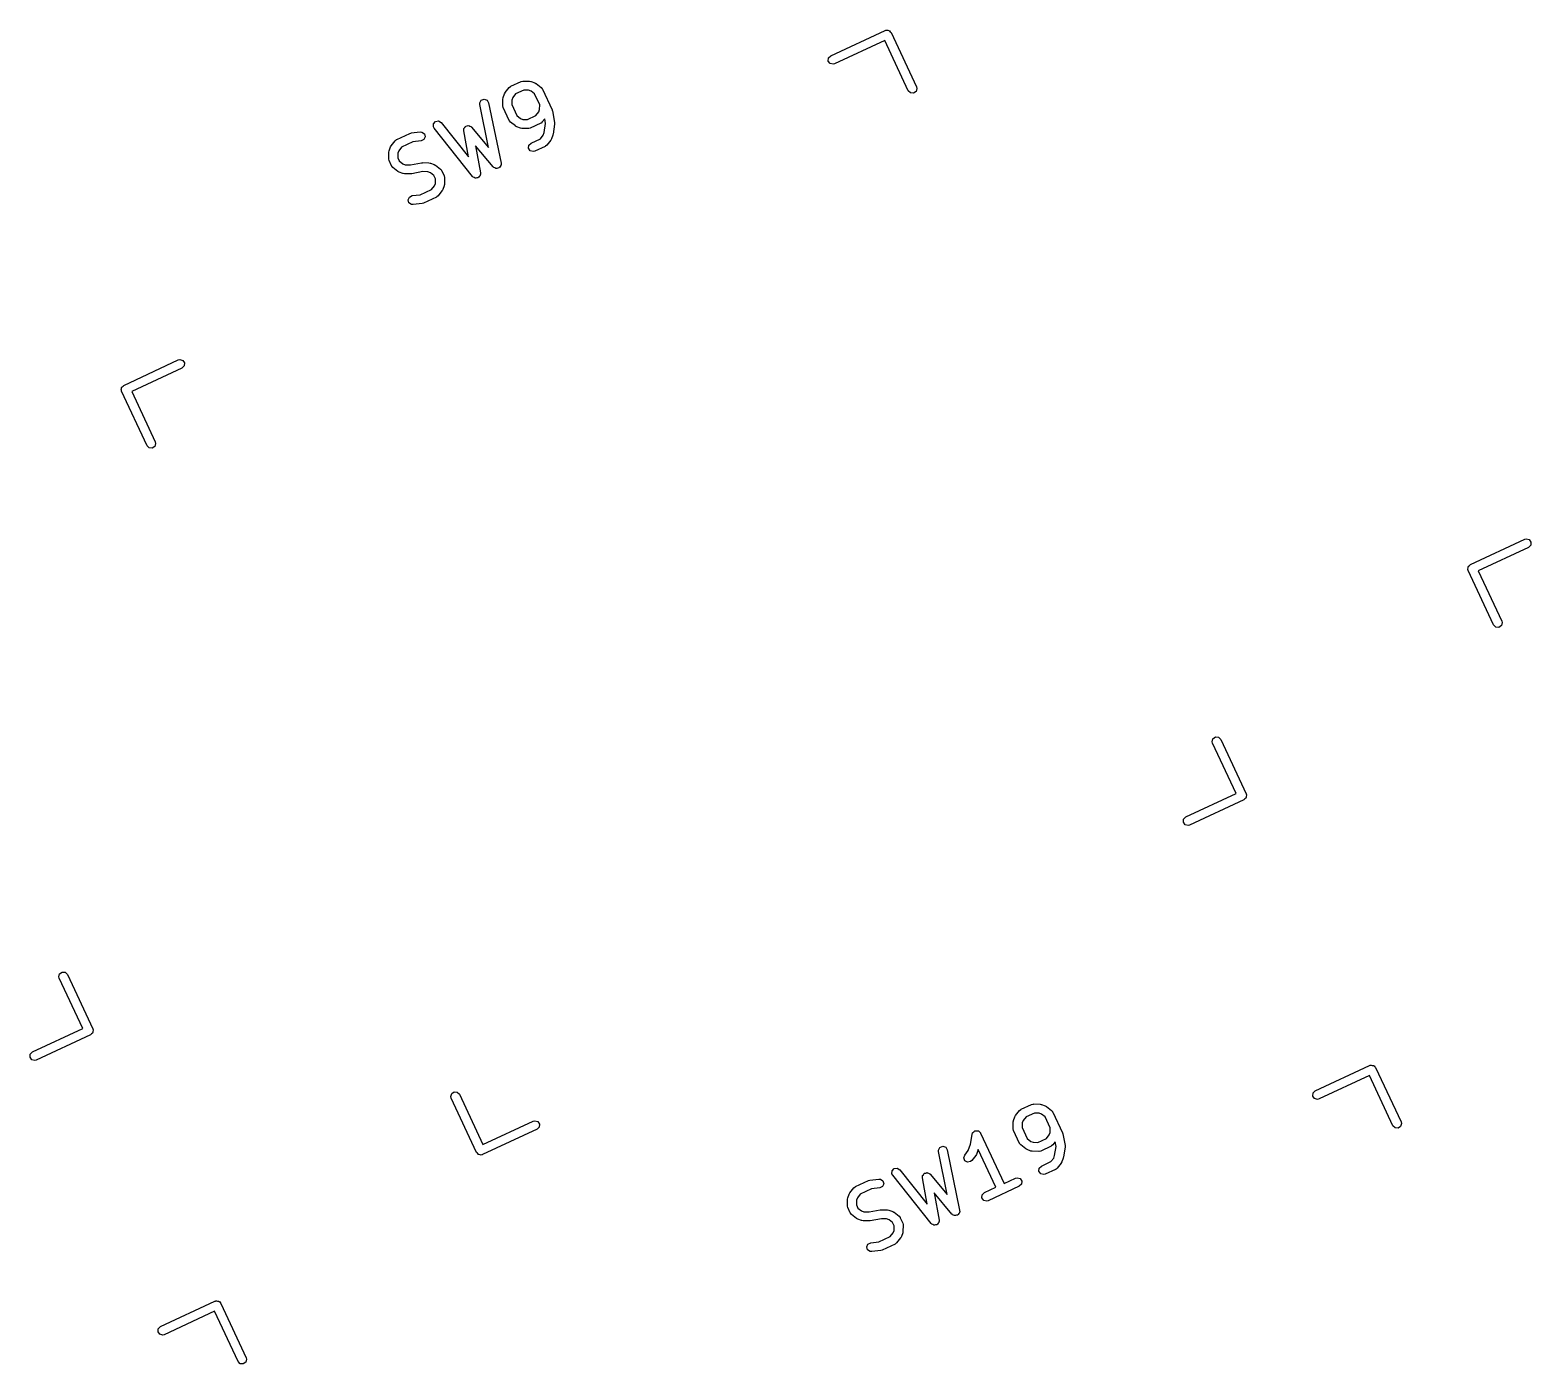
# Model space of a CAD drawing. Extents: x 18 to 265, y -156 to -47.
# Drawn here: x 206.62 to 231.63, y -68.98 to -46.74 of the extents above; entities that cross this region are included whole.
import ezdxf

# ---------------------------------------------------------------- set-up
doc = ezdxf.new("R2010")
doc.units = 0
doc.layers.add('BLACK', color=7, linetype='CONTINUOUS')

msp = doc.modelspace()

# ---------------------------------------------------------------- linework, layer by layer
at = {"layer": 'BLACK', "linetype": 'CONTINUOUS'}
for p, q in [((219.962, -47.1723), (220.868, -46.7497)), ((220.868, -46.7497), (220.878, -46.7471)), ((220.878, -46.7471), (220.88, -46.7452)), ((220.88, -46.7452), (220.884, -46.7455)), ((220.884, -46.7455), (220.893, -46.7429)), ((220.893, -46.7429), (220.912, -46.748)), ((220.912, -46.748), (220.931, -46.7497)), ((220.931, -46.7497), (220.936, -46.7545)), ((220.936, -46.7545), (220.943, -46.7562)), ((220.943, -46.7562), (220.954, -46.7722)), ((220.954, -46.7722), (220.968, -46.7859)), ((220.863, -46.9173), (220.025, -47.3082)), ((221.254, -47.7556), (220.863, -46.9173)), ((220.968, -46.7859), (221.39, -47.6923)), ((219.921, -47.2597), (219.925, -47.2086)), ((219.95, -47.3017), (219.921, -47.2597)), ((219.925, -47.2086), (219.962, -47.1723)), ((220, -47.315), (219.95, -47.3017)), ((220.025, -47.3082), (220, -47.315)), ((214.536, -47.7858), (214.602, -47.7024)), ((214.602, -47.7024), (214.622, -47.6851)), ((214.622, -47.6851), (214.626, -47.6842)), ((214.626, -47.6842), (214.629, -47.6811)), ((214.629, -47.6811), (214.802, -47.6006)), ((214.849, -47.744), (214.709, -47.8095)), ((214.802, -47.6006), (214.827, -47.5938)), ((214.827, -47.5938), (214.832, -47.595)), ((214.832, -47.595), (214.836, -47.5936)), ((214.836, -47.5936), (214.942, -47.5965)), ((214.926, -47.7461), (214.849, -47.744)), ((214.966, -47.7608), (214.926, -47.7461)), ((214.942, -47.5965), (214.964, -47.601)), ((214.964, -47.601), (214.966, -47.601)), ((214.966, -47.601), (215.029, -47.624)), ((215.026, -47.8084), (214.966, -47.7608)), ((215.029, -47.624), (215.049, -47.6352)), ((215.049, -47.6352), (215.05, -47.6357)), ((215.05, -47.6357), (215.134, -47.7019)), ((215.134, -47.7019), (215.151, -47.7214)), ((215.151, -47.7214), (215.152, -47.7258)), ((215.152, -47.7258), (215.155, -47.729)), ((215.155, -47.729), (215.316, -48.0742)), ((221.291, -47.7919), (221.254, -47.7556)), ((221.384, -47.767), (221.342, -47.7964)), ((221.397, -47.7174), (221.384, -47.767)), ((221.39, -47.6923), (221.397, -47.7174)), ((214.112, -47.9595), (214.137, -47.9143)), ((214.113, -47.9855), (214.112, -47.9595)), ((214.26, -48.7013), (214.113, -47.9855)), ((214.137, -47.9143), (214.184, -47.8954)), ((214.184, -47.8954), (214.233, -47.9116)), ((214.233, -47.9116), (214.26, -47.9553)), ((214.26, -47.9553), (214.467, -48.9622)), ((214.494, -48.0001), (214.497, -47.8937)), ((214.495, -48.0044), (214.494, -48.0001)), ((214.494, -48.0087), (214.495, -48.0044)), ((214.501, -48.0339), (214.494, -48.0087)), ((214.497, -47.8937), (214.501, -47.8717)), ((214.501, -47.8701), (214.524, -47.8068)), ((214.501, -47.8717), (214.501, -47.8701)), ((214.524, -47.8068), (214.536, -47.7874)), ((214.536, -47.7874), (214.536, -47.7858)), ((214.647, -47.9099), (214.644, -47.9865)), ((214.644, -47.9865), (214.73, -48.1702)), ((214.661, -47.8695), (214.647, -47.9099)), ((214.709, -47.8095), (214.661, -47.8695)), ((215.112, -47.9921), (215.026, -47.8084)), ((215.11, -48.0687), (215.112, -47.9921)), ((221.342, -47.7964), (221.291, -47.7919)), ((213.34, -48.305), (213.374, -48.2667)), ((213.374, -48.2667), (213.425, -48.2592)), ((213.425, -48.2592), (213.468, -48.2861)), ((214.602, -48.2496), (214.501, -48.0339)), ((214.605, -48.2528), (214.602, -48.2496)), ((214.606, -48.2572), (214.605, -48.2528)), ((214.623, -48.2767), (214.606, -48.2572)), ((214.706, -48.3429), (214.623, -48.2767)), ((214.73, -48.1702), (214.79, -48.2178)), ((214.79, -48.2178), (214.831, -48.2325)), ((214.831, -48.2325), (214.907, -48.2346)), ((214.907, -48.2346), (215.048, -48.1691)), ((215.048, -48.1691), (215.095, -48.1091)), ((215.095, -48.1091), (215.11, -48.0687)), ((215.154, -48.2762), (215.135, -48.2935)), ((215.195, -48.2252), (215.154, -48.2762)), ((215.209, -48.3002), (215.195, -48.2252)), ((215.316, -48.0742), (215.32, -48.0887)), ((215.32, -48.0887), (215.322, -48.0917)), ((215.322, -48.0917), (215.359, -48.2844)), ((212.731, -48.5665), (212.946, -48.4659)), ((212.946, -48.4659), (212.968, -48.4601)), ((212.968, -48.4601), (212.969, -48.4594)), ((212.969, -48.4594), (213.119, -48.4422)), ((213.119, -48.4422), (213.145, -48.4437)), ((213.145, -48.4437), (213.188, -48.472)), ((213.202, -48.5212), (213.182, -48.5682)), ((213.188, -48.472), (213.202, -48.5212)), ((213.338, -48.3563), (213.34, -48.305)), ((213.351, -48.3792), (213.338, -48.3563)), ((213.989, -49.1849), (213.351, -48.3792)), ((213.468, -48.2861), (213.922, -48.8588)), ((213.845, -48.3975), (213.848, -48.3916)), ((213.845, -48.4236), (213.845, -48.3975)), ((213.922, -48.8588), (213.845, -48.4236)), ((213.848, -48.3847), (213.861, -48.3699)), ((213.848, -48.3916), (213.848, -48.3847)), ((213.861, -48.3699), (213.87, -48.3531)), ((213.87, -48.3531), (213.877, -48.3507)), ((213.877, -48.3507), (213.881, -48.3455)), ((213.881, -48.3455), (213.9, -48.3421)), ((213.9, -48.3421), (213.919, -48.3355)), ((213.919, -48.3355), (213.925, -48.3378)), ((213.925, -48.3378), (213.932, -48.3366)), ((213.932, -48.3366), (213.949, -48.3463)), ((213.949, -48.3463), (213.967, -48.353)), ((213.967, -48.353), (213.97, -48.3589)), ((213.97, -48.3589), (213.976, -48.3623)), ((213.976, -48.3623), (214.26, -48.7013)), ((214.708, -48.3434), (214.706, -48.3429)), ((214.727, -48.3546), (214.708, -48.3434)), ((214.791, -48.3776), (214.727, -48.3546)), ((214.792, -48.3776), (214.791, -48.3776)), ((214.814, -48.3821), (214.792, -48.3776)), ((214.921, -48.385), (214.814, -48.3821)), ((214.925, -48.3836), (214.921, -48.385)), ((214.929, -48.3848), (214.925, -48.3836)), ((214.954, -48.378), (214.929, -48.3848)), ((215.127, -48.2975), (214.954, -48.378)), ((215.122, -48.5546), (215.17, -48.4946)), ((215.13, -48.2944), (215.127, -48.2975)), ((215.135, -48.2935), (215.13, -48.2944)), ((215.17, -48.4946), (215.186, -48.4497)), ((215.186, -48.4497), (215.209, -48.3002)), ((215.33, -48.494), (215.307, -48.5573)), ((215.333, -48.4797), (215.33, -48.4906)), ((215.33, -48.4906), (215.33, -48.494)), ((215.359, -48.31), (215.333, -48.4797)), ((215.359, -48.2844), (215.359, -48.3096)), ((215.359, -48.3096), (215.359, -48.31)), ((212.595, -48.8856), (212.598, -48.7792)), ((212.598, -48.7792), (212.603, -48.7572)), ((212.603, -48.7555), (212.626, -48.6923)), ((212.603, -48.7572), (212.603, -48.7555)), ((212.626, -48.6923), (212.637, -48.6728)), ((212.637, -48.6713), (212.703, -48.5879)), ((212.637, -48.6728), (212.637, -48.6713)), ((212.703, -48.5879), (212.723, -48.5706)), ((212.723, -48.5706), (212.727, -48.5697)), ((212.727, -48.5697), (212.731, -48.5665)), ((212.762, -48.755), (212.748, -48.7954)), ((212.81, -48.695), (212.762, -48.755)), ((212.999, -48.607), (212.81, -48.695)), ((213.136, -48.5912), (212.999, -48.607)), ((213.182, -48.5682), (213.136, -48.5912)), ((214.336, -49.0255), (214.042, -48.6743)), ((214.042, -48.6743), (214.122, -49.1252)), ((214.925, -48.715), (214.929, -48.6639)), ((214.954, -48.757), (214.925, -48.715)), ((214.929, -48.6639), (214.966, -48.6276)), ((215.004, -48.7703), (214.954, -48.757)), ((214.966, -48.6276), (215.122, -48.5546)), ((215.029, -48.7636), (215.004, -48.7703)), ((215.202, -48.6831), (215.029, -48.7636)), ((215.205, -48.6799), (215.202, -48.6831)), ((215.209, -48.679), (215.205, -48.6799)), ((215.229, -48.6617), (215.209, -48.679)), ((215.295, -48.5783), (215.229, -48.6617)), ((215.296, -48.5767), (215.295, -48.5783)), ((215.307, -48.5573), (215.296, -48.5767)), ((212.597, -48.8898), (212.595, -48.8856)), ((212.595, -48.8942), (212.597, -48.8898)), ((212.602, -48.9193), (212.595, -48.8942)), ((212.642, -49.0057), (212.602, -48.9193)), ((212.646, -49.0088), (212.642, -49.0057)), ((212.646, -49.0132), (212.646, -49.0088)), ((212.664, -49.0327), (212.646, -49.0132)), ((212.748, -48.7954), (212.746, -48.872)), ((212.746, -48.872), (212.771, -48.9262)), ((212.771, -48.9262), (212.831, -48.9738)), ((212.831, -48.9738), (212.871, -48.9885)), ((212.871, -48.9885), (212.957, -48.9909)), ((212.957, -48.9909), (213.142, -48.9551)), ((213.142, -48.9551), (213.155, -48.9549)), ((213.155, -48.9549), (213.158, -48.9538)), ((213.158, -48.9538), (213.265, -48.9567)), ((213.265, -48.9567), (213.287, -48.9612)), ((213.287, -48.9612), (213.288, -48.9612)), ((213.288, -48.9612), (213.352, -48.9842)), ((213.352, -48.9842), (213.371, -48.9954)), ((213.371, -48.9954), (213.373, -48.9959)), ((213.373, -48.9959), (213.456, -49.0621)), ((214.343, -49.0294), (214.336, -49.0255)), ((214.347, -49.0361), (214.343, -49.0294)), ((214.452, -49.0172), (214.443, -49.0334)), ((214.464, -49.0031), (214.452, -49.0172)), ((214.467, -48.9883), (214.464, -48.9952)), ((214.464, -48.9952), (214.464, -49.0031)), ((214.467, -48.9622), (214.467, -48.9883)), ((212.747, -49.0989), (212.664, -49.0327)), ((212.749, -49.0994), (212.747, -49.0989)), ((212.768, -49.1106), (212.749, -49.0994)), ((212.831, -49.1337), (212.768, -49.1106)), ((212.833, -49.1337), (212.831, -49.1337)), ((212.855, -49.1382), (212.833, -49.1337)), ((212.961, -49.1411), (212.855, -49.1382)), ((212.965, -49.1399), (212.961, -49.1411)), ((212.978, -49.1397), (212.965, -49.1399)), ((213.162, -49.1039), (212.978, -49.1397)), ((213.248, -49.1063), (213.162, -49.1039)), ((213.289, -49.121), (213.248, -49.1063)), ((213.349, -49.1686), (213.289, -49.121)), ((213.374, -49.2228), (213.349, -49.1686)), ((213.372, -49.2994), (213.374, -49.2228)), ((213.456, -49.0621), (213.473, -49.0816)), ((213.473, -49.0816), (213.474, -49.086)), ((213.474, -49.086), (213.477, -49.0892)), ((213.477, -49.0892), (213.518, -49.1755)), ((213.518, -49.1755), (213.524, -49.2007)), ((213.525, -49.2092), (213.522, -49.3157)), ((213.524, -49.2007), (213.523, -49.205)), ((213.523, -49.205), (213.525, -49.2092)), ((213.996, -49.189), (213.989, -49.1849)), ((214, -49.1958), (213.996, -49.189)), ((214.017, -49.2021), (214, -49.1958)), ((214.033, -49.2118), (214.017, -49.2021)), ((214.041, -49.2106), (214.033, -49.2118)), ((214.048, -49.2133), (214.041, -49.2106)), ((214.065, -49.207), (214.048, -49.2133)), ((214.084, -49.2043), (214.065, -49.207)), ((214.089, -49.1984), (214.084, -49.2043)), ((214.096, -49.1957), (214.089, -49.1984)), ((214.105, -49.1797), (214.096, -49.1957)), ((214.118, -49.1659), (214.105, -49.1797)), ((214.122, -49.1513), (214.118, -49.1581)), ((214.118, -49.1581), (214.118, -49.1659)), ((214.122, -49.1252), (214.122, -49.1513)), ((214.364, -49.0419), (214.347, -49.0361)), ((214.38, -49.0512), (214.364, -49.0419)), ((214.388, -49.0498), (214.38, -49.0512)), ((214.395, -49.0523), (214.388, -49.0498)), ((214.412, -49.0455), (214.395, -49.0523)), ((214.431, -49.0423), (214.412, -49.0455)), ((214.436, -49.0363), (214.431, -49.0423)), ((214.443, -49.0334), (214.436, -49.0363)), ((212.917, -49.5737), (212.938, -49.5266)), ((212.938, -49.5266), (212.984, -49.5037)), ((212.984, -49.5037), (213.121, -49.4878)), ((213.121, -49.4878), (213.31, -49.3998)), ((213.389, -49.5283), (213.173, -49.6289)), ((213.31, -49.3998), (213.357, -49.3398)), ((213.357, -49.3398), (213.372, -49.2994)), ((213.392, -49.5251), (213.389, -49.5283)), ((213.397, -49.5242), (213.392, -49.5251)), ((213.416, -49.5069), (213.397, -49.5242)), ((213.482, -49.4235), (213.416, -49.5069)), ((213.483, -49.422), (213.482, -49.4235)), ((213.494, -49.4026), (213.483, -49.422)), ((213.517, -49.3393), (213.494, -49.4026)), ((213.522, -49.3157), (213.517, -49.3376)), ((213.517, -49.3376), (213.517, -49.3393)), ((212.932, -49.6228), (212.917, -49.5737)), ((212.975, -49.6511), (212.932, -49.6228)), ((213.001, -49.6527), (212.975, -49.6511)), ((213.15, -49.6355), (213.001, -49.6527)), ((213.152, -49.6347), (213.15, -49.6355)), ((213.173, -49.6289), (213.152, -49.6347)), ((208.18, -52.6663), (209.086, -52.2437)), ((209.086, -52.2437), (209.111, -52.237)), ((209.111, -52.237), (209.161, -52.2502)), ((209.161, -52.2502), (209.19, -52.2923)), ((209.149, -52.3797), (208.311, -52.7706)), ((209.186, -52.3434), (209.149, -52.3797)), ((209.19, -52.2923), (209.186, -52.3434)), ((208.137, -52.7408), (208.142, -52.722)), ((208.139, -52.7504), (208.137, -52.7408)), ((208.139, -52.7537), (208.139, -52.7504)), ((208.141, -52.7564), (208.139, -52.7537)), ((208.143, -52.766), (208.141, -52.7564)), ((208.142, -52.722), (208.143, -52.7026)), ((208.143, -52.7026), (208.148, -52.6978)), ((208.566, -53.6723), (208.143, -52.766)), ((208.148, -52.6978), (208.15, -52.6913)), ((208.15, -52.6913), (208.166, -52.6801)), ((208.166, -52.6801), (208.18, -52.6663)), ((208.311, -52.7706), (208.702, -53.6089)), ((208.602, -53.7086), (208.566, -53.6723)), ((208.653, -53.713), (208.602, -53.7086)), ((208.695, -53.6836), (208.653, -53.713)), ((208.709, -53.6341), (208.695, -53.6836)), ((208.702, -53.6089), (208.709, -53.6341)), ((230.622, -55.6537), (231.528, -55.2311)), ((231.528, -55.2311), (231.553, -55.2244)), ((231.553, -55.2244), (231.603, -55.2377)), ((231.603, -55.2377), (231.632, -55.2797)), ((231.632, -55.2797), (231.628, -55.3308)), ((231.592, -55.3671), (230.753, -55.758)), ((231.628, -55.3308), (231.592, -55.3671)), ((230.579, -55.7282), (230.584, -55.7094)), ((230.581, -55.7378), (230.579, -55.7282)), ((230.581, -55.7411), (230.581, -55.7378)), ((230.583, -55.7439), (230.581, -55.7411)), ((230.586, -55.7534), (230.583, -55.7439)), ((230.584, -55.7094), (230.586, -55.69)), ((230.586, -55.69), (230.59, -55.6852)), ((231.008, -56.6597), (230.586, -55.7534)), ((230.59, -55.6852), (230.592, -55.6787)), ((230.592, -55.6787), (230.608, -55.6675)), ((230.608, -55.6675), (230.622, -55.6537)), ((230.753, -55.758), (231.144, -56.5963)), ((231.044, -56.696), (231.008, -56.6597)), ((231.096, -56.7005), (231.044, -56.696)), ((231.138, -56.671), (231.096, -56.7005)), ((231.151, -56.6215), (231.138, -56.671)), ((231.144, -56.5963), (231.151, -56.6215)), ((226.332, -58.5566), (226.374, -58.5272)), ((226.374, -58.5272), (226.425, -58.5317)), ((226.425, -58.5317), (226.462, -58.5679)), ((226.319, -58.6062), (226.332, -58.5566)), ((226.326, -58.6313), (226.319, -58.6062)), ((226.717, -59.4697), (226.326, -58.6313)), ((226.462, -58.5679), (226.884, -59.4743)), ((225.878, -59.8606), (226.717, -59.4697)), ((226.884, -59.5376), (226.879, -59.5424)), ((226.884, -59.4743), (226.887, -59.4838)), ((226.886, -59.5182), (226.884, -59.5376)), ((226.891, -59.4994), (226.886, -59.5182)), ((226.887, -59.4838), (226.889, -59.4865)), ((226.889, -59.4865), (226.888, -59.4899)), ((226.888, -59.4899), (226.891, -59.4994)), ((226.848, -59.5739), (225.942, -59.9965)), ((226.862, -59.5601), (226.848, -59.5739)), ((226.878, -59.549), (226.862, -59.5601)), ((226.879, -59.5424), (226.878, -59.549)), ((225.838, -59.948), (225.842, -59.8969)), ((225.867, -59.99), (225.838, -59.948)), ((225.842, -59.8969), (225.878, -59.8606)), ((225.917, -60.0033), (225.867, -59.99)), ((225.942, -59.9965), (225.917, -60.0033)), ((207.097, -62.5248), (207.11, -62.4753)), ((207.104, -62.55), (207.097, -62.5248)), ((207.11, -62.4753), (207.152, -62.4458)), ((207.152, -62.4458), (207.204, -62.4503)), ((207.204, -62.4503), (207.24, -62.4866)), ((207.24, -62.4866), (207.662, -63.3929)), ((207.495, -63.3883), (207.104, -62.55)), ((206.656, -63.7792), (207.495, -63.3883)), ((207.626, -63.4926), (206.72, -63.9152)), ((207.64, -63.4788), (207.626, -63.4926)), ((207.656, -63.4676), (207.64, -63.4788)), ((207.658, -63.4611), (207.656, -63.4676)), ((207.662, -63.4563), (207.658, -63.4611)), ((207.662, -63.3929), (207.665, -63.4025)), ((207.664, -63.4369), (207.662, -63.4563)), ((207.669, -63.4181), (207.664, -63.4369)), ((207.665, -63.4025), (207.667, -63.4052)), ((207.667, -63.4052), (207.667, -63.4085)), ((207.667, -63.4085), (207.669, -63.4181)), ((206.62, -63.8155), (206.656, -63.7792)), ((206.616, -63.8666), (206.62, -63.8155)), ((206.645, -63.9087), (206.616, -63.8666)), ((206.695, -63.9219), (206.645, -63.9087)), ((206.72, -63.9152), (206.695, -63.9219)), ((228.037, -64.426), (228.943, -64.0034)), ((228.943, -64.0034), (228.953, -64.0009)), ((228.953, -64.0009), (228.956, -63.9989)), ((228.956, -63.9989), (228.959, -63.9992)), ((228.959, -63.9992), (228.968, -63.9967)), ((228.968, -63.9967), (228.987, -64.0017)), ((228.987, -64.0017), (229.007, -64.0034)), ((229.007, -64.0034), (229.011, -64.0082)), ((229.011, -64.0082), (229.018, -64.01)), ((229.018, -64.01), (229.029, -64.0259)), ((229.029, -64.0259), (229.043, -64.0397)), ((229.043, -64.0397), (229.466, -64.946)), ((228.939, -64.1711), (228.1, -64.562)), ((229.33, -65.0094), (228.939, -64.1711)), ((213.631, -64.5228), (213.644, -64.4733)), ((213.637, -64.548), (213.631, -64.5228)), ((213.644, -64.4733), (213.686, -64.4439)), ((213.686, -64.4439), (213.737, -64.4483)), ((213.737, -64.4483), (213.773, -64.4846)), ((213.773, -64.4846), (214.164, -65.3229)), ((227.996, -64.5134), (228.001, -64.4623)), ((228.026, -64.5554), (227.996, -64.5134)), ((228.001, -64.4623), (228.037, -64.426)), ((214.06, -65.4543), (213.637, -64.548)), ((223.043, -64.8383), (223.109, -64.7549)), ((223.109, -64.7549), (223.129, -64.7376)), ((223.129, -64.7376), (223.133, -64.7367)), ((223.133, -64.7367), (223.136, -64.7336)), ((223.136, -64.7336), (223.309, -64.6531)), ((223.309, -64.6531), (223.334, -64.6463)), ((223.334, -64.6463), (223.338, -64.6475)), ((223.338, -64.6475), (223.343, -64.6461)), ((223.343, -64.6461), (223.449, -64.649)), ((223.449, -64.649), (223.471, -64.6535)), ((223.471, -64.6535), (223.473, -64.6535)), ((223.473, -64.6535), (223.536, -64.6765)), ((223.536, -64.6765), (223.555, -64.6877)), ((223.555, -64.6877), (223.557, -64.6882)), ((223.557, -64.6882), (223.64, -64.7544)), ((223.64, -64.7544), (223.658, -64.7739)), ((223.658, -64.7739), (223.659, -64.7783)), ((223.659, -64.7783), (223.662, -64.7815)), ((223.662, -64.7815), (223.823, -65.1267)), ((228.075, -64.5687), (228.026, -64.5554)), ((228.1, -64.562), (228.075, -64.5687)), ((214.164, -65.3229), (215.003, -64.932)), ((215.003, -64.932), (215.028, -64.9253)), ((215.028, -64.9253), (215.077, -64.9386)), ((215.102, -65.0317), (215.066, -65.068)), ((215.077, -64.9386), (215.107, -64.9806)), ((215.107, -64.9806), (215.102, -65.0317)), ((223.001, -65.0526), (223.004, -64.9462)), ((223.004, -64.9462), (223.008, -64.9242)), ((223.008, -64.9226), (223.031, -64.8593)), ((223.008, -64.9242), (223.008, -64.9226)), ((223.031, -64.8593), (223.043, -64.8399)), ((223.043, -64.8399), (223.043, -64.8383)), ((223.153, -64.9624), (223.151, -65.039)), ((223.151, -65.039), (223.237, -65.2227)), ((223.168, -64.922), (223.153, -64.9624)), ((223.216, -64.862), (223.168, -64.922)), ((223.356, -64.7965), (223.216, -64.862)), ((223.433, -64.7986), (223.356, -64.7965)), ((223.473, -64.8133), (223.433, -64.7986)), ((223.533, -64.8609), (223.473, -64.8133)), ((223.619, -65.0446), (223.533, -64.8609)), ((229.366, -65.0457), (229.33, -65.0094)), ((229.459, -65.0207), (229.417, -65.0501)), ((229.472, -64.9712), (229.459, -65.0207)), ((229.466, -64.946), (229.472, -64.9712)), ((215.066, -65.068), (214.16, -65.4906)), ((222.292, -65.3148), (222.317, -65.1524)), ((222.317, -65.1524), (222.325, -65.1278)), ((222.325, -65.1278), (222.329, -65.1249)), ((222.329, -65.1249), (222.33, -65.1208)), ((222.33, -65.1208), (222.348, -65.1083)), ((222.348, -65.1083), (222.364, -65.0939)), ((222.364, -65.0939), (222.368, -65.0938)), ((222.368, -65.0938), (222.372, -65.0913)), ((222.372, -65.0913), (222.394, -65.0932)), ((222.394, -65.0932), (222.415, -65.0927)), ((222.415, -65.0927), (222.419, -65.0954)), ((222.419, -65.0954), (222.423, -65.0958)), ((222.423, -65.0958), (222.438, -65.1112)), ((222.438, -65.1112), (222.455, -65.1248)), ((222.455, -65.1248), (222.456, -65.129)), ((222.456, -65.129), (222.459, -65.1321)), ((222.459, -65.1321), (222.85, -65.9704)), ((223.002, -65.0569), (223.001, -65.0526)), ((223.001, -65.0612), (223.002, -65.0569)), ((223.008, -65.0864), (223.001, -65.0612)), ((223.109, -65.3021), (223.008, -65.0864)), ((223.237, -65.2227), (223.297, -65.2703)), ((223.297, -65.2703), (223.337, -65.285)), ((223.337, -65.285), (223.414, -65.2871)), ((223.414, -65.2871), (223.555, -65.2216)), ((223.555, -65.2216), (223.602, -65.1616)), ((223.602, -65.1616), (223.617, -65.1212)), ((223.617, -65.1212), (223.619, -65.0446)), ((223.702, -65.2777), (223.661, -65.3287)), ((223.716, -65.3527), (223.702, -65.2777)), ((223.823, -65.1267), (223.827, -65.1412)), ((223.827, -65.1412), (223.828, -65.1442)), ((223.828, -65.1442), (223.866, -65.3369)), ((229.417, -65.0501), (229.366, -65.0457)), ((214.074, -65.4681), (214.06, -65.4543)), ((214.085, -65.484), (214.074, -65.4681)), ((214.092, -65.4858), (214.085, -65.484)), ((214.096, -65.4906), (214.092, -65.4858)), ((214.116, -65.4923), (214.096, -65.4906)), ((214.135, -65.4973), (214.116, -65.4923)), ((214.144, -65.4948), (214.135, -65.4973)), ((214.147, -65.4951), (214.144, -65.4948)), ((214.15, -65.4931), (214.147, -65.4951)), ((214.16, -65.4906), (214.15, -65.4931)), ((221.756, -65.4145), (221.78, -65.3693)), ((221.757, -65.4405), (221.756, -65.4145)), ((221.904, -66.1563), (221.757, -65.4405)), ((221.78, -65.3693), (221.828, -65.3504)), ((221.828, -65.3504), (221.877, -65.3666)), ((221.877, -65.3666), (221.904, -65.4103)), ((221.904, -65.4103), (222.11, -66.4172)), ((222.178, -65.5455), (222.194, -65.4968)), ((222.194, -65.4968), (222.253, -65.423)), ((222.253, -65.423), (222.292, -65.3148)), ((222.378, -65.5067), (222.312, -65.5901)), ((222.39, -65.4857), (222.378, -65.5051)), ((222.378, -65.5051), (222.378, -65.5067)), ((222.42, -65.4027), (222.39, -65.4857)), ((222.714, -66.0338), (222.42, -65.4027)), ((223.112, -65.3053), (223.109, -65.3021)), ((223.113, -65.3097), (223.112, -65.3053)), ((223.13, -65.3292), (223.113, -65.3097)), ((223.213, -65.3954), (223.13, -65.3292)), ((223.215, -65.3959), (223.213, -65.3954)), ((223.234, -65.4071), (223.215, -65.3959)), ((223.298, -65.4301), (223.234, -65.4071)), ((223.299, -65.4301), (223.298, -65.4301)), ((223.321, -65.4346), (223.299, -65.4301)), ((223.428, -65.4376), (223.321, -65.4346)), ((223.432, -65.4361), (223.428, -65.4376)), ((223.436, -65.4373), (223.432, -65.4361)), ((223.461, -65.4306), (223.436, -65.4373)), ((223.634, -65.3501), (223.461, -65.4306)), ((223.637, -65.3469), (223.634, -65.3501)), ((223.642, -65.346), (223.637, -65.3469)), ((223.661, -65.3287), (223.642, -65.346)), ((223.677, -65.5471), (223.693, -65.5022)), ((223.693, -65.5022), (223.716, -65.3527)), ((223.84, -65.5322), (223.837, -65.5431)), ((223.866, -65.3625), (223.84, -65.5322)), ((223.866, -65.3369), (223.866, -65.3621)), ((223.866, -65.3621), (223.866, -65.3625)), ((220.982, -65.8113), (220.984, -65.76)), ((220.984, -65.76), (221.018, -65.7217)), ((221.018, -65.7217), (221.068, -65.7142)), ((221.068, -65.7142), (221.112, -65.7411)), ((221.112, -65.7411), (221.566, -66.3138)), ((221.544, -65.7971), (221.562, -65.7905)), ((221.562, -65.7905), (221.569, -65.7928)), ((221.569, -65.7928), (221.576, -65.7916)), ((221.576, -65.7916), (221.592, -65.8013)), ((222.197, -65.5932), (222.178, -65.5455)), ((222.242, -65.6177), (222.197, -65.5932)), ((222.292, -65.6074), (222.242, -65.6177)), ((222.312, -65.5901), (222.292, -65.6074)), ((223.432, -65.7675), (223.436, -65.7164)), ((223.461, -65.8095), (223.432, -65.7675)), ((223.436, -65.7164), (223.473, -65.6801)), ((223.473, -65.6801), (223.629, -65.6071)), ((223.709, -65.7356), (223.536, -65.8161)), ((223.629, -65.6071), (223.677, -65.5471)), ((223.712, -65.7324), (223.709, -65.7356)), ((223.716, -65.7315), (223.712, -65.7324)), ((223.736, -65.7142), (223.716, -65.7315)), ((223.802, -65.6308), (223.736, -65.7142)), ((223.814, -65.6098), (223.802, -65.6293)), ((223.802, -65.6293), (223.802, -65.6308)), ((223.837, -65.5466), (223.814, -65.6098)), ((223.837, -65.5431), (223.837, -65.5466)), ((220.347, -66.0429), (220.367, -66.0256)), ((220.367, -66.0256), (220.371, -66.0247)), ((220.371, -66.0247), (220.374, -66.0215)), ((220.374, -66.0215), (220.59, -65.9209)), ((220.59, -65.9209), (220.612, -65.9151)), ((220.612, -65.9151), (220.613, -65.9144)), ((220.613, -65.9144), (220.763, -65.8972)), ((220.763, -65.8972), (220.789, -65.8987)), ((220.826, -66.0232), (220.78, -66.0462)), ((220.789, -65.8987), (220.832, -65.927)), ((220.846, -65.9762), (220.826, -66.0232)), ((220.832, -65.927), (220.846, -65.9762)), ((220.995, -65.8342), (220.982, -65.8113)), ((221.633, -66.6399), (220.995, -65.8342)), ((221.489, -65.8525), (221.492, -65.8466)), ((221.489, -65.8786), (221.489, -65.8525)), ((221.566, -66.3138), (221.489, -65.8786)), ((221.492, -65.8397), (221.505, -65.8249)), ((221.492, -65.8466), (221.492, -65.8397)), ((221.505, -65.8249), (221.514, -65.8081)), ((221.514, -65.8081), (221.521, -65.8057)), ((221.521, -65.8057), (221.525, -65.8005)), ((221.525, -65.8005), (221.544, -65.7971)), ((221.592, -65.8013), (221.611, -65.808)), ((221.611, -65.808), (221.614, -65.8139)), ((221.614, -65.8139), (221.62, -65.8173)), ((221.62, -65.8173), (221.904, -66.1563)), ((222.523, -66.1229), (222.714, -66.0338)), ((223.104, -66.0173), (222.587, -66.2588)), ((222.85, -65.9704), (223.041, -65.8814)), ((223.041, -65.8814), (223.066, -65.8746)), ((223.066, -65.8746), (223.116, -65.8879)), ((223.141, -65.981), (223.104, -66.0173)), ((223.116, -65.8879), (223.145, -65.9299)), ((223.145, -65.9299), (223.141, -65.981)), ((223.511, -65.8228), (223.461, -65.8095)), ((223.536, -65.8161), (223.511, -65.8228)), ((220.239, -66.3406), (220.242, -66.2342)), ((220.242, -66.2342), (220.246, -66.2122)), ((220.246, -66.2105), (220.269, -66.1473)), ((220.246, -66.2122), (220.246, -66.2105)), ((220.269, -66.1473), (220.281, -66.1279)), ((220.281, -66.1263), (220.347, -66.0429)), ((220.281, -66.1279), (220.281, -66.1263)), ((220.391, -66.2504), (220.389, -66.327)), ((220.406, -66.21), (220.391, -66.2504)), ((220.454, -66.15), (220.406, -66.21)), ((220.642, -66.062), (220.454, -66.15)), ((220.78, -66.0462), (220.642, -66.062)), ((221.98, -66.4805), (221.686, -66.1293)), ((221.686, -66.1293), (221.766, -66.5802)), ((222.482, -66.2102), (222.487, -66.1591)), ((222.512, -66.2523), (222.482, -66.2102)), ((222.487, -66.1591), (222.523, -66.1229)), ((222.561, -66.2655), (222.512, -66.2523)), ((222.587, -66.2588), (222.561, -66.2655)), ((220.24, -66.3448), (220.239, -66.3406)), ((220.239, -66.3492), (220.24, -66.3448)), ((220.246, -66.3743), (220.239, -66.3492)), ((220.286, -66.4607), (220.246, -66.3743)), ((220.289, -66.4638), (220.286, -66.4607)), ((220.29, -66.4682), (220.289, -66.4638)), ((220.307, -66.4877), (220.29, -66.4682)), ((220.391, -66.5539), (220.307, -66.4877)), ((220.389, -66.327), (220.415, -66.3812)), ((220.415, -66.3812), (220.475, -66.4288)), ((220.475, -66.4288), (220.515, -66.4435)), ((220.515, -66.4435), (220.601, -66.4459)), ((220.601, -66.4459), (220.786, -66.4101)), ((220.786, -66.4101), (220.799, -66.4099)), ((220.799, -66.4099), (220.802, -66.4088)), ((220.802, -66.4088), (220.908, -66.4117)), ((220.908, -66.4117), (220.93, -66.4162)), ((220.93, -66.4162), (220.932, -66.4162)), ((220.932, -66.4162), (220.995, -66.4392)), ((220.995, -66.4392), (221.015, -66.4504)), ((221.015, -66.4504), (221.016, -66.4509)), ((221.016, -66.4509), (221.1, -66.5171)), ((221.1, -66.5171), (221.117, -66.5366)), ((221.117, -66.5366), (221.118, -66.541)), ((221.118, -66.541), (221.121, -66.5442)), ((221.986, -66.4844), (221.98, -66.4805)), ((221.99, -66.4911), (221.986, -66.4844)), ((222.008, -66.4969), (221.99, -66.4911)), ((222.024, -66.5062), (222.008, -66.4969)), ((222.032, -66.5048), (222.024, -66.5062)), ((222.039, -66.5073), (222.032, -66.5048)), ((222.056, -66.5005), (222.039, -66.5073)), ((222.074, -66.4973), (222.056, -66.5005)), ((222.079, -66.4913), (222.074, -66.4973)), ((222.087, -66.4884), (222.079, -66.4913)), ((222.096, -66.4722), (222.087, -66.4884)), ((222.107, -66.4581), (222.096, -66.4722)), ((222.111, -66.4433), (222.107, -66.4502)), ((222.107, -66.4502), (222.107, -66.4581)), ((222.11, -66.4172), (222.111, -66.4433)), ((220.392, -66.5544), (220.391, -66.5539)), ((220.412, -66.5656), (220.392, -66.5544)), ((220.475, -66.5887), (220.412, -66.5656)), ((220.477, -66.5887), (220.475, -66.5887)), ((220.499, -66.5931), (220.477, -66.5887)), ((220.605, -66.5961), (220.499, -66.5931)), ((220.609, -66.5949), (220.605, -66.5961)), ((220.621, -66.5947), (220.609, -66.5949)), ((220.806, -66.5589), (220.621, -66.5947)), ((220.892, -66.5613), (220.806, -66.5589)), ((220.933, -66.576), (220.892, -66.5613)), ((220.993, -66.6236), (220.933, -66.576)), ((221.018, -66.6778), (220.993, -66.6236)), ((221.001, -66.7948), (221.016, -66.7544)), ((221.016, -66.7544), (221.018, -66.6778)), ((221.121, -66.5442), (221.161, -66.6305)), ((221.161, -66.6305), (221.168, -66.6557)), ((221.165, -66.7707), (221.161, -66.7926)), ((221.161, -66.7926), (221.161, -66.7943)), ((221.168, -66.6642), (221.165, -66.7707)), ((221.168, -66.6557), (221.167, -66.66)), ((221.167, -66.66), (221.168, -66.6642)), ((221.64, -66.644), (221.633, -66.6399)), ((221.644, -66.6508), (221.64, -66.644)), ((221.661, -66.6571), (221.644, -66.6508)), ((221.677, -66.6668), (221.661, -66.6571)), ((221.684, -66.6656), (221.677, -66.6668)), ((221.692, -66.6683), (221.684, -66.6656)), ((221.709, -66.662), (221.692, -66.6683)), ((221.727, -66.6593), (221.709, -66.662)), ((221.733, -66.6534), (221.727, -66.6593)), ((221.74, -66.6507), (221.733, -66.6534)), ((221.749, -66.6347), (221.74, -66.6507)), ((221.761, -66.6209), (221.749, -66.6347)), ((221.762, -66.6131), (221.761, -66.6209)), ((221.766, -66.6063), (221.762, -66.6131)), ((221.766, -66.5802), (221.766, -66.6063)), ((220.561, -67.0287), (220.581, -66.9816)), ((220.576, -67.0778), (220.561, -67.0287)), ((220.581, -66.9816), (220.627, -66.9587)), ((220.627, -66.9587), (220.765, -66.9428)), ((220.765, -66.9428), (220.953, -66.8548)), ((221.033, -66.9833), (220.817, -67.0839)), ((220.953, -66.8548), (221.001, -66.7948)), ((221.036, -66.9801), (221.033, -66.9833)), ((221.04, -66.9792), (221.036, -66.9801)), ((221.06, -66.9619), (221.04, -66.9792)), ((221.126, -66.8785), (221.06, -66.9619)), ((221.127, -66.877), (221.126, -66.8785)), ((221.138, -66.8576), (221.127, -66.877)), ((221.161, -66.7943), (221.138, -66.8576)), ((220.618, -67.1061), (220.576, -67.0778)), ((220.644, -67.1077), (220.618, -67.1061)), ((220.794, -67.0905), (220.644, -67.1077)), ((220.795, -67.0897), (220.794, -67.0905)), ((220.817, -67.0839), (220.795, -67.0897)), ((208.791, -68.3561), (209.697, -67.9335)), ((209.697, -67.9335), (209.707, -67.9309)), ((209.707, -67.9309), (209.709, -67.929)), ((209.709, -67.929), (209.713, -67.9293)), ((209.713, -67.9293), (209.722, -67.9267)), ((209.722, -67.9267), (209.741, -67.9318)), ((209.741, -67.9318), (209.76, -67.9335)), ((209.76, -67.9335), (209.765, -67.9383)), ((209.765, -67.9383), (209.772, -67.94)), ((209.772, -67.94), (209.783, -67.956)), ((209.783, -67.956), (209.797, -67.9698)), ((209.797, -67.9698), (210.219, -68.8761)), ((209.692, -68.1011), (208.854, -68.492)), ((210.083, -68.9395), (209.692, -68.1011)), ((208.75, -68.4435), (208.754, -68.3924)), ((208.779, -68.4855), (208.75, -68.4435)), ((208.754, -68.3924), (208.791, -68.3561)), ((208.829, -68.4988), (208.779, -68.4855)), ((208.854, -68.492), (208.829, -68.4988)), ((210.12, -68.9757), (210.083, -68.9395)), ((210.171, -68.9802), (210.12, -68.9757)), ((210.213, -68.9508), (210.171, -68.9802)), ((210.226, -68.9012), (210.213, -68.9508)), ((210.219, -68.8761), (210.226, -68.9012))]:
    msp.add_line(p, q, dxfattribs=at)

doc.saveas('drawing.dxf')
